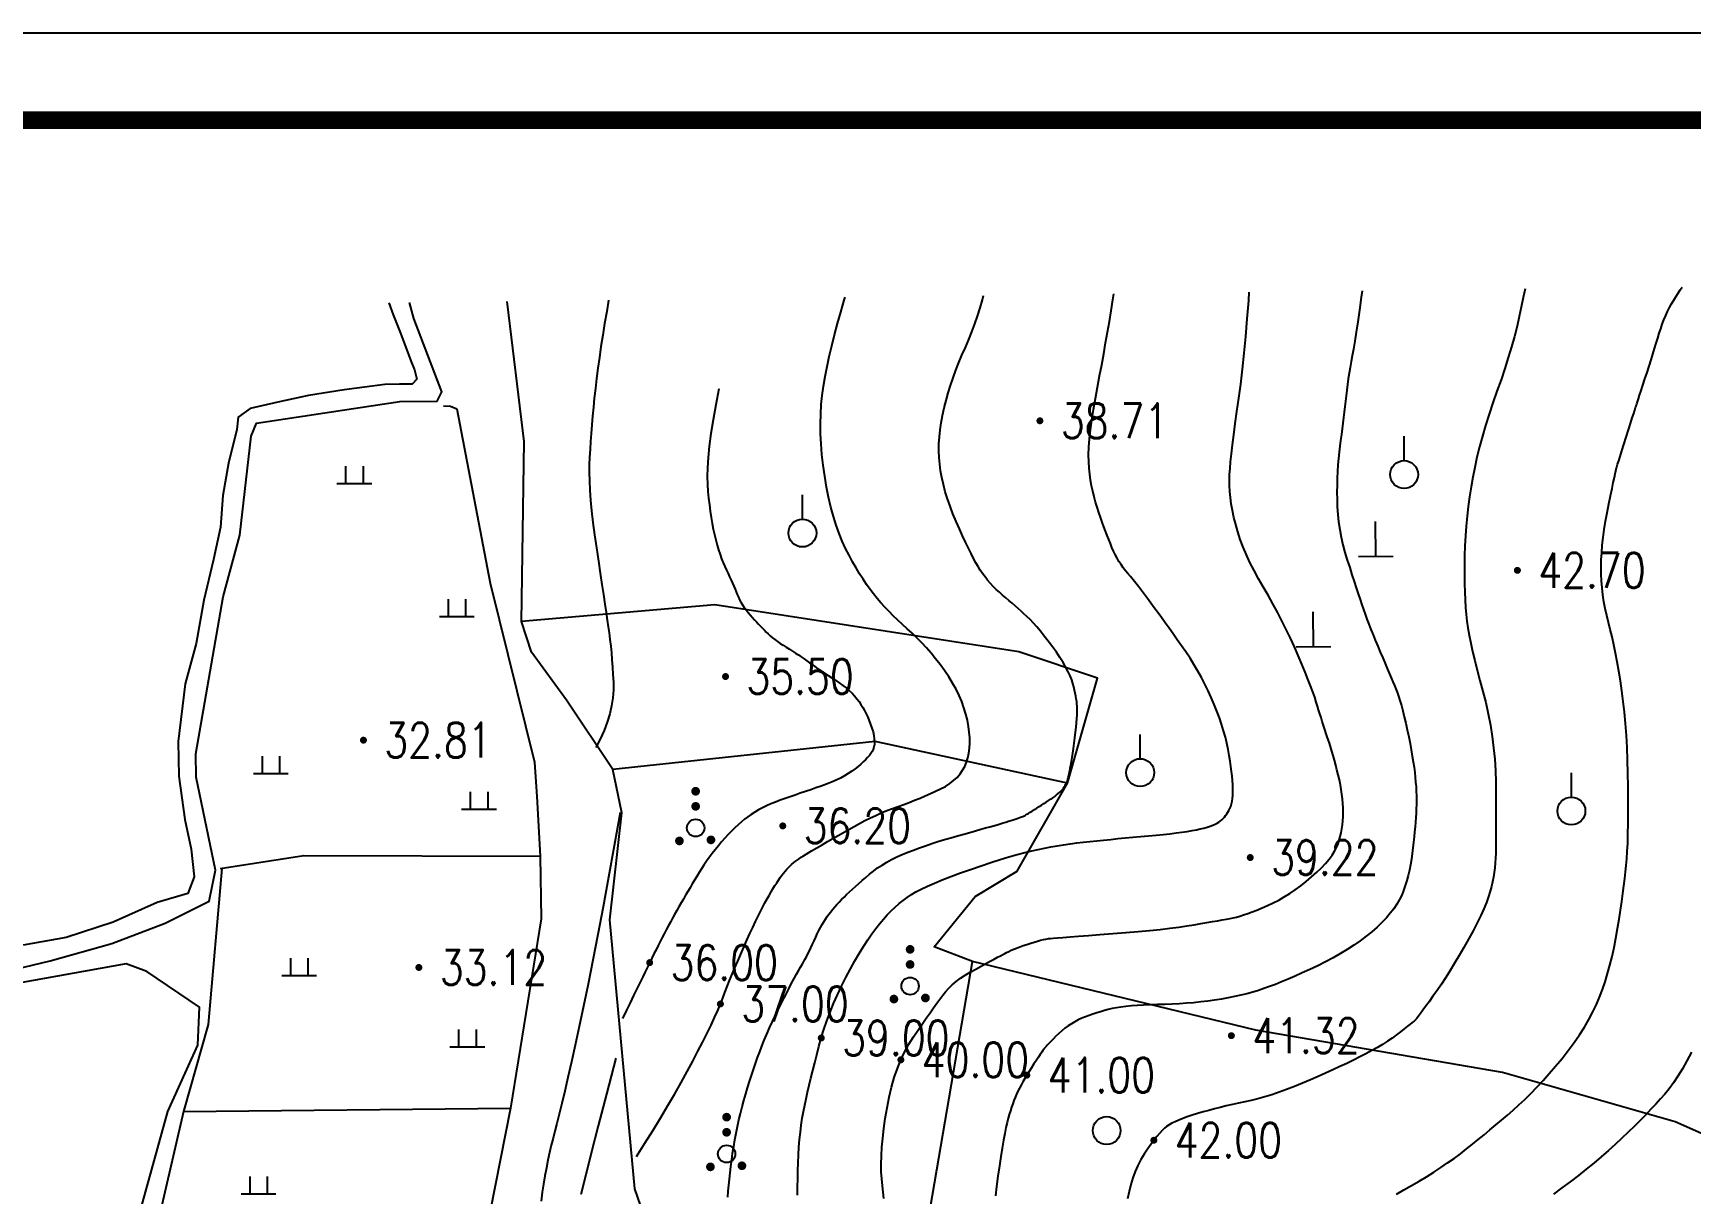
# Model space of a CAD drawing. Extents: x 39624947 to 39626627, y 3418539 to 3418836.
# Drawn here: x 39625857 to 39625952.3, y 3418769.5 to 3418836.2 of the extents above; entities that cross this region are included whole.
import ezdxf
from ezdxf.enums import TextEntityAlignment as Align

# ---------------------------------------------------------------- set-up
doc = ezdxf.new("R2010")
doc.units = 0
doc.layers.get('0').update_dxf_attribs({"linetype": 'CONTINUOUS'})
for name, color, linetype in [('DLDW', 11, 'CONTINUOUS'), ('GCD', 7, 'CONTINUOUS'), ('PUB_TITLE', 4, 'CONTINUOUS'), ('PUB_WALL', 9, 'CONTINUOUS')]:
    doc.layers.add(name, color=color, linetype=linetype)
doc.styles.add('HZ', font='rs.shx', dxfattribs={"width": 0.8, "bigfont": 'hztxt.shx'})

# ---------------------------------------------------------------- blocks, each defined once
blk = doc.blocks.new('GC111')
for p, q in [((0, 0), (0, 2)), ((-1, 0), (1, 0))]:
    blk.add_line(p, q)
blk = doc.blocks.new('GC125')
blk.add_line((0, 0.8), (0, 2.2))
blk.add_circle((0, 0), 0.8)
blk = doc.blocks.new('GC160')
at = {"const_width": 0.25}
for points in [[(1.584, 3.353, 1), (1.834, 3.353, 1)], [(1.584, 2.484, 1), (1.834, 2.484, 1)], [(0.652, 0.496, 1), (0.902, 0.496, 1)], [(2.464, 0.558, 1), (2.714, 0.558, 1)]]:
    blk.add_lwpolyline(points, format="xyb", close=True, dxfattribs=at)
blk.add_circle((1.709, 1.242), 0.5)
blk = doc.blocks.new('GC122')
blk.add_circle((0, 0), 0.8)
blk = doc.blocks.new('GC200')
at = {"linetype": 'Continuous', "const_width": 0.2, "flags": 128}
blk.add_lwpolyline([(-0.1, 0, 1), (0.1, 0, 1)], format="xyb", close=True, dxfattribs=at)
blk = doc.blocks.new('GC119')
for p, q in [((-0.5, 1), (-0.5, 0)), ((0.5, 1), (0.5, 0)), ((-1, 0), (1, 0))]:
    blk.add_line(p, q)
blk = doc.blocks.new('111133333777777')
at = {"layer": 'PUB_WALL', "color": 252, "ltscale": 0.01}
for points, elevation in [([(39623257.24, 3418761.664), (39623257.244, 3418762.127), (39623257.251, 3418762.591), (39623257.262, 3418763.055), (39623257.277, 3418763.52), (39623257.298, 3418763.978), (39623257.326, 3418764.424), (39623257.362, 3418764.856), (39623257.406, 3418765.276), (39623257.457, 3418765.682), (39623257.516, 3418766.075), (39623257.583, 3418766.456), (39623257.657, 3418766.823), (39623257.738, 3418767.192), (39623257.825, 3418767.576), (39623257.918, 3418767.975), (39623258.017, 3418768.39), (39623258.122, 3418768.821), (39623258.233, 3418769.267), (39623258.35, 3418769.729), (39623258.473, 3418770.206), (39623258.607, 3418770.692), (39623258.759, 3418771.181), (39623258.927, 3418771.673), (39623259.113, 3418772.167), (39623259.316, 3418772.664), (39623259.536, 3418773.164), (39623259.773, 3418773.666), (39623260.028, 3418774.171), (39623260.288, 3418774.662), (39623260.543, 3418775.124), (39623260.792, 3418775.555), (39623261.036, 3418775.956), (39623261.275, 3418776.327), (39623261.508, 3418776.669), (39623261.737, 3418776.98), (39623261.959, 3418777.261), (39623262.18, 3418777.52), (39623262.404, 3418777.765), (39623262.629, 3418777.995), (39623262.857, 3418778.212), (39623263.087, 3418778.413), (39623263.319, 3418778.601), (39623263.554, 3418778.774), (39623263.79, 3418778.932), (39623264.051, 3418779.087), (39623264.359, 3418779.25), (39623264.715, 3418779.421), (39623265.117, 3418779.598), (39623265.566, 3418779.784), (39623266.062, 3418779.977), (39623266.605, 3418780.177), (39623267.195, 3418780.386), (39623267.793, 3418780.589), (39623268.358, 3418780.775), (39623268.892, 3418780.944), (39623269.394, 3418781.096), (39623269.864, 3418781.231), (39623270.302, 3418781.348), (39623270.708, 3418781.449), (39623271.082, 3418781.532), (39623271.442, 3418781.605), (39623271.805, 3418781.673), (39623272.172, 3418781.737), (39623272.541, 3418781.796), (39623272.914, 3418781.851), (39623273.291, 3418781.902), (39623273.67, 3418781.948), (39623274.053, 3418781.99), (39623274.442, 3418782.03), (39623274.84, 3418782.07), (39623275.246, 3418782.11), (39623275.661, 3418782.15), (39623276.085, 3418782.19), (39623276.517, 3418782.23), (39623276.959, 3418782.27), (39623277.409, 3418782.311), (39623277.85, 3418782.352), (39623278.263, 3418782.393), (39623278.649, 3418782.436), (39623279.008, 3418782.479), (39623279.339, 3418782.523), (39623279.643, 3418782.568), (39623279.92, 3418782.613), (39623280.17, 3418782.659), (39623280.396, 3418782.707), (39623280.604, 3418782.756), (39623280.793, 3418782.808), (39623280.963, 3418782.861), (39623281.115, 3418782.917), (39623281.248, 3418782.974), (39623281.363, 3418783.033), (39623281.459, 3418783.095), (39623281.544, 3418783.16), (39623281.626, 3418783.23), (39623281.704, 3418783.306), (39623281.779, 3418783.387), (39623281.85, 3418783.474), (39623281.918, 3418783.567), (39623281.982, 3418783.665), (39623282.043, 3418783.768), (39623282.098, 3418783.881), (39623282.146, 3418784.006), (39623282.186, 3418784.145), (39623282.218, 3418784.296), (39623282.243, 3418784.46), (39623282.259, 3418784.637), (39623282.268, 3418784.826), (39623282.27, 3418785.029), (39623282.263, 3418785.247), (39623282.249, 3418785.483), (39623282.226, 3418785.737), (39623282.196, 3418786.009), (39623282.157, 3418786.298), (39623282.111, 3418786.606), (39623282.057, 3418786.932), (39623281.994, 3418787.275), (39623281.921, 3418787.63), (39623281.835, 3418787.99), (39623281.734, 3418788.355), (39623281.62, 3418788.726), (39623281.493, 3418789.101), (39623281.352, 3418789.481), (39623281.197, 3418789.866), (39623281.029, 3418790.256), (39623280.849, 3418790.646), (39623280.659, 3418791.031), (39623280.46, 3418791.411), (39623280.251, 3418791.787), (39623280.033, 3418792.157), (39623279.804, 3418792.522), (39623279.567, 3418792.883), (39623279.319, 3418793.238), (39623279.071, 3418793.586), (39623278.831, 3418793.921), (39623278.598, 3418794.245), (39623278.374, 3418794.558), (39623278.157, 3418794.859), (39623277.948, 3418795.149), (39623277.748, 3418795.427), (39623277.555, 3418795.694), (39623277.368, 3418795.948), (39623277.188, 3418796.191), (39623277.014, 3418796.421), (39623276.846, 3418796.639), (39623276.684, 3418796.844), (39623276.527, 3418797.037), (39623276.377, 3418797.218), (39623276.233, 3418797.386), (39623276.095, 3418797.552), (39623275.963, 3418797.724), (39623275.839, 3418797.903), (39623275.721, 3418798.088), (39623275.611, 3418798.28), (39623275.507, 3418798.478), (39623275.41, 3418798.683), (39623275.319, 3418798.895), (39623275.231, 3418799.114), (39623275.141, 3418799.343), (39623275.049, 3418799.58), (39623274.955, 3418799.827), (39623274.859, 3418800.083), (39623274.76, 3418800.349), (39623274.66, 3418800.623), (39623274.557, 3418800.907), (39623274.458, 3418801.198), (39623274.368, 3418801.497), (39623274.286, 3418801.804), (39623274.213, 3418802.117), (39623274.148, 3418802.438), (39623274.092, 3418802.766), (39623274.045, 3418803.101), (39623274.007, 3418803.443), (39623273.983, 3418803.808), (39623273.978, 3418804.212), (39623273.993, 3418804.655), (39623274.028, 3418805.136), (39623274.083, 3418805.656), (39623274.158, 3418806.214), (39623274.252, 3418806.811), (39623274.366, 3418807.447), (39623274.488, 3418808.099), (39623274.608, 3418808.745), (39623274.726, 3418809.384), (39623274.841, 3418810.017), (39623274.953, 3418810.643), (39623275.063, 3418811.263), (39623275.17, 3418811.877), (39623275.274, 3418812.484), (39623275.373, 3418813.119), (39623275.416, 3418813.46)], 39), ([(39623262.199, 3418761.459), (39623262.157, 3418761.82), (39623262.118, 3418762.197), (39623262.083, 3418762.588), (39623262.059, 3418763), (39623262.053, 3418763.441), (39623262.065, 3418763.91), (39623262.094, 3418764.408), (39623262.141, 3418764.933), (39623262.206, 3418765.487), (39623262.288, 3418766.069), (39623262.388, 3418766.679), (39623262.507, 3418767.288), (39623262.645, 3418767.869), (39623262.804, 3418768.421), (39623262.983, 3418768.945), (39623263.183, 3418769.439), (39623263.402, 3418769.905), (39623263.641, 3418770.341), (39623263.901, 3418770.749), (39623264.163, 3418771.131), (39623264.41, 3418771.49), (39623264.643, 3418771.824), (39623264.861, 3418772.136), (39623265.065, 3418772.423), (39623265.254, 3418772.688), (39623265.429, 3418772.929), (39623265.588, 3418773.146), (39623265.751, 3418773.349), (39623265.936, 3418773.548), (39623266.141, 3418773.743), (39623266.368, 3418773.934), (39623266.615, 3418774.121), (39623266.884, 3418774.303), (39623267.174, 3418774.482), (39623267.485, 3418774.656), (39623267.793, 3418774.82), (39623268.072, 3418774.97), (39623268.324, 3418775.105), (39623268.547, 3418775.225), (39623268.742, 3418775.33), (39623268.908, 3418775.421), (39623269.047, 3418775.497), (39623269.157, 3418775.557), (39623269.262, 3418775.612), (39623269.382, 3418775.67), (39623269.517, 3418775.73), (39623269.668, 3418775.793), (39623269.835, 3418775.859), (39623270.018, 3418775.928), (39623270.216, 3418775.999), (39623270.43, 3418776.073), (39623270.645, 3418776.145), (39623270.847, 3418776.208), (39623271.036, 3418776.263), (39623271.212, 3418776.31), (39623271.374, 3418776.348), (39623271.524, 3418776.378), (39623271.66, 3418776.401), (39623271.782, 3418776.414), (39623271.94, 3418776.427), (39623272.18, 3418776.446), (39623272.503, 3418776.472), (39623272.909, 3418776.503), (39623273.397, 3418776.541), (39623273.969, 3418776.585), (39623274.622, 3418776.635), (39623275.359, 3418776.691), (39623276.113, 3418776.751), (39623276.819, 3418776.812), (39623277.476, 3418776.874), (39623278.086, 3418776.936), (39623278.648, 3418777), (39623279.161, 3418777.065), (39623279.627, 3418777.131), (39623280.044, 3418777.198), (39623280.423, 3418777.264), (39623280.774, 3418777.325), (39623281.098, 3418777.382), (39623281.393, 3418777.434), (39623281.66, 3418777.482), (39623281.899, 3418777.526), (39623282.111, 3418777.565), (39623282.294, 3418777.6), (39623282.473, 3418777.64), (39623282.671, 3418777.693), (39623282.888, 3418777.761), (39623283.124, 3418777.842), (39623283.379, 3418777.936), (39623283.654, 3418778.045), (39623283.947, 3418778.167), (39623284.26, 3418778.302), (39623284.582, 3418778.453), (39623284.902, 3418778.62), (39623285.22, 3418778.802), (39623285.538, 3418779), (39623285.854, 3418779.215), (39623286.168, 3418779.445), (39623286.481, 3418779.691), (39623286.793, 3418779.953), (39623287.088, 3418780.219), (39623287.354, 3418780.477), (39623287.59, 3418780.726), (39623287.796, 3418780.967), (39623287.971, 3418781.2), (39623288.116, 3418781.425), (39623288.232, 3418781.641), (39623288.317, 3418781.849), (39623288.383, 3418782.056), (39623288.44, 3418782.268), (39623288.489, 3418782.486), (39623288.529, 3418782.71), (39623288.561, 3418782.94), (39623288.584, 3418783.176), (39623288.599, 3418783.417), (39623288.605, 3418783.665), (39623288.602, 3418783.917), (39623288.59, 3418784.174), (39623288.569, 3418784.436), (39623288.538, 3418784.703), (39623288.499, 3418784.974), (39623288.45, 3418785.251), (39623288.392, 3418785.532), (39623288.325, 3418785.817), (39623288.252, 3418786.102), (39623288.179, 3418786.382), (39623288.104, 3418786.655), (39623288.028, 3418786.923), (39623287.951, 3418787.185), (39623287.873, 3418787.442), (39623287.794, 3418787.692), (39623287.713, 3418787.937), (39623287.633, 3418788.177), (39623287.555, 3418788.415), (39623287.48, 3418788.649), (39623287.406, 3418788.879), (39623287.335, 3418789.107), (39623287.266, 3418789.331), (39623287.199, 3418789.552), (39623287.135, 3418789.77), (39623287.062, 3418790.004), (39623286.97, 3418790.276), (39623286.86, 3418790.583), (39623286.73, 3418790.928), (39623286.582, 3418791.309), (39623286.414, 3418791.727), (39623286.228, 3418792.181), (39623286.023, 3418792.672), (39623285.803, 3418793.18), (39623285.575, 3418793.683), (39623285.338, 3418794.182), (39623285.091, 3418794.678), (39623284.836, 3418795.169), (39623284.571, 3418795.656), (39623284.297, 3418796.139), (39623284.014, 3418796.618), (39623283.737, 3418797.092), (39623283.483, 3418797.558), (39623283.252, 3418798.017), (39623283.043, 3418798.468), (39623282.856, 3418798.912), (39623282.691, 3418799.349), (39623282.549, 3418799.778), (39623282.429, 3418800.2), (39623282.329, 3418800.611), (39623282.244, 3418801.008), (39623282.176, 3418801.391), (39623282.124, 3418801.759), (39623282.088, 3418802.113), (39623282.068, 3418802.452), (39623282.065, 3418802.777), (39623282.077, 3418803.088), (39623282.103, 3418803.422), (39623282.141, 3418803.817), (39623282.19, 3418804.273), (39623282.251, 3418804.789), (39623282.323, 3418805.367), (39623282.407, 3418806.005), (39623282.502, 3418806.705), (39623282.608, 3418807.465), (39623282.717, 3418808.28), (39623282.821, 3418809.143), (39623282.919, 3418810.055), (39623283.011, 3418811.015), (39623283.098, 3418812.024), (39623283.178, 3418813.08), (39623283.211, 3418813.555)], 40), ([(39623289.7, 3418813.634), (39623289.652, 3418813.276), (39623289.548, 3418812.534), (39623289.451, 3418811.863), (39623289.361, 3418811.266), (39623289.278, 3418810.742), (39623289.202, 3418810.29), (39623289.132, 3418809.911), (39623289.068, 3418809.57), (39623289.008, 3418809.234), (39623288.952, 3418808.902), (39623288.901, 3418808.574), (39623288.853, 3418808.25), (39623288.81, 3418807.93), (39623288.771, 3418807.614), (39623288.736, 3418807.302), (39623288.702, 3418806.991), (39623288.667, 3418806.675), (39623288.63, 3418806.356), (39623288.591, 3418806.034), (39623288.55, 3418805.707), (39623288.508, 3418805.377), (39623288.464, 3418805.043), (39623288.418, 3418804.706), (39623288.375, 3418804.361), (39623288.338, 3418804.005), (39623288.307, 3418803.639), (39623288.284, 3418803.262), (39623288.266, 3418802.874), (39623288.256, 3418802.476), (39623288.252, 3418802.066), (39623288.254, 3418801.646), (39623288.268, 3418801.22), (39623288.299, 3418800.791), (39623288.348, 3418800.359), (39623288.413, 3418799.925), (39623288.495, 3418799.488), (39623288.594, 3418799.049), (39623288.711, 3418798.607), (39623288.844, 3418798.163), (39623288.983, 3418797.729), (39623289.115, 3418797.317), (39623289.241, 3418796.928), (39623289.361, 3418796.562), (39623289.475, 3418796.218), (39623289.582, 3418795.897), (39623289.684, 3418795.598), (39623289.779, 3418795.322), (39623289.874, 3418795.052), (39623289.977, 3418794.772), (39623290.086, 3418794.481), (39623290.202, 3418794.181), (39623290.325, 3418793.871), (39623290.456, 3418793.55), (39623290.593, 3418793.219), (39623290.737, 3418792.878), (39623290.88, 3418792.542), (39623291.014, 3418792.227), (39623291.14, 3418791.932), (39623291.257, 3418791.657), (39623291.365, 3418791.402), (39623291.464, 3418791.168), (39623291.554, 3418790.955), (39623291.636, 3418790.761), (39623291.714, 3418790.564), (39623291.793, 3418790.339), (39623291.873, 3418790.085), (39623291.955, 3418789.803), (39623292.037, 3418789.494), (39623292.121, 3418789.156), (39623292.206, 3418788.79), (39623292.293, 3418788.396), (39623292.376, 3418787.996), (39623292.452, 3418787.614), (39623292.52, 3418787.248), (39623292.581, 3418786.9), (39623292.634, 3418786.568), (39623292.68, 3418786.254), (39623292.719, 3418785.956), (39623292.75, 3418785.676), (39623292.775, 3418785.406), (39623292.795, 3418785.139), (39623292.809, 3418784.876), (39623292.818, 3418784.616), (39623292.822, 3418784.359), (39623292.82, 3418784.106), (39623292.813, 3418783.856), (39623292.801, 3418783.61), (39623292.784, 3418783.36), (39623292.765, 3418783.099), (39623292.742, 3418782.826), (39623292.717, 3418782.543), (39623292.688, 3418782.248), (39623292.656, 3418781.942), (39623292.621, 3418781.624), (39623292.583, 3418781.296), (39623292.539, 3418780.966), (39623292.486, 3418780.645), (39623292.424, 3418780.334), (39623292.352, 3418780.031), (39623292.271, 3418779.737), (39623292.181, 3418779.452), (39623292.082, 3418779.176), (39623291.974, 3418778.909), (39623291.848, 3418778.647), (39623291.697, 3418778.384), (39623291.521, 3418778.12), (39623291.319, 3418777.857), (39623291.091, 3418777.593), (39623290.839, 3418777.329), (39623290.561, 3418777.064), (39623290.257, 3418776.8), (39623289.932, 3418776.537), (39623289.589, 3418776.28), (39623289.227, 3418776.028), (39623288.847, 3418775.781), (39623288.449, 3418775.54), (39623288.033, 3418775.304), (39623287.598, 3418775.073), (39623287.146, 3418774.847), (39623286.693, 3418774.631), (39623286.26, 3418774.43), (39623285.845, 3418774.243), (39623285.448, 3418774.071), (39623285.071, 3418773.914), (39623284.712, 3418773.771), (39623284.372, 3418773.643), (39623284.051, 3418773.53), (39623283.733, 3418773.427), (39623283.406, 3418773.33), (39623283.067, 3418773.238), (39623282.718, 3418773.153), (39623282.359, 3418773.073), (39623281.989, 3418772.999), (39623281.608, 3418772.93), (39623281.217, 3418772.868), (39623280.819, 3418772.812), (39623280.417, 3418772.762), (39623280.012, 3418772.72), (39623279.604, 3418772.684), (39623279.191, 3418772.655), (39623278.776, 3418772.633), (39623278.357, 3418772.618), (39623277.934, 3418772.609), (39623277.522, 3418772.601), (39623277.134, 3418772.587), (39623276.772, 3418772.567), (39623276.434, 3418772.541), (39623276.121, 3418772.51), (39623275.833, 3418772.472), (39623275.569, 3418772.429), (39623275.33, 3418772.38), (39623275.105, 3418772.325), (39623274.882, 3418772.267), (39623274.66, 3418772.204), (39623274.441, 3418772.136), (39623274.224, 3418772.064), (39623274.01, 3418771.988), (39623273.797, 3418771.907), (39623273.586, 3418771.823), (39623273.379, 3418771.73), (39623273.178, 3418771.627), (39623272.983, 3418771.514), (39623272.793, 3418771.39), (39623272.609, 3418771.255), (39623272.431, 3418771.11), (39623272.258, 3418770.954), (39623272.091, 3418770.788), (39623271.937, 3418770.627), (39623271.804, 3418770.488), (39623271.691, 3418770.37), (39623271.598, 3418770.273), (39623271.526, 3418770.198), (39623271.475, 3418770.145), (39623271.444, 3418770.113), (39623271.434, 3418770.102), (39623271.425, 3418770.088), (39623271.397, 3418770.046), (39623271.35, 3418769.975), (39623271.284, 3418769.876), (39623271.2, 3418769.75), (39623271.096, 3418769.594), (39623270.975, 3418769.411), (39623270.834, 3418769.2), (39623270.688, 3418768.978), (39623270.551, 3418768.763), (39623270.423, 3418768.556), (39623270.304, 3418768.355), (39623270.193, 3418768.162), (39623270.092, 3418767.976), (39623269.999, 3418767.798), (39623269.915, 3418767.626), (39623269.836, 3418767.455), (39623269.76, 3418767.278), (39623269.686, 3418767.094), (39623269.615, 3418766.904), (39623269.545, 3418766.707), (39623269.478, 3418766.504), (39623269.413, 3418766.295), (39623269.351, 3418766.079), (39623269.288, 3418765.835), (39623269.222, 3418765.542), (39623269.154, 3418765.2), (39623269.082, 3418764.808), (39623269.007, 3418764.367), (39623268.929, 3418763.876), (39623268.848, 3418763.336), (39623268.764, 3418762.747), (39623268.688, 3418762.157), (39623268.629, 3418761.617)], 41), ([(39623299.075, 3418813.748), (39623298.964, 3418813.264), (39623298.848, 3418812.708), (39623298.733, 3418812.165), (39623298.601, 3418811.604), (39623298.452, 3418811.025), (39623298.286, 3418810.429), (39623298.102, 3418809.815), (39623297.901, 3418809.183), (39623297.682, 3418808.533), (39623297.447, 3418807.866), (39623297.211, 3418807.197), (39623296.993, 3418806.542), (39623296.793, 3418805.903), (39623296.61, 3418805.278), (39623296.445, 3418804.669), (39623296.298, 3418804.073), (39623296.168, 3418803.493), (39623296.056, 3418802.928), (39623295.958, 3418802.369), (39623295.872, 3418801.808), (39623295.797, 3418801.246), (39623295.733, 3418800.682), (39623295.68, 3418800.116), (39623295.638, 3418799.549), (39623295.608, 3418798.98), (39623295.589, 3418798.409), (39623295.579, 3418797.85), (39623295.577, 3418797.317), (39623295.583, 3418796.809), (39623295.596, 3418796.326), (39623295.617, 3418795.869), (39623295.645, 3418795.437), (39623295.681, 3418795.031), (39623295.724, 3418794.65), (39623295.78, 3418794.265), (39623295.852, 3418793.846), (39623295.941, 3418793.392), (39623296.046, 3418792.905), (39623296.168, 3418792.384), (39623296.306, 3418791.828), (39623296.46, 3418791.238), (39623296.632, 3418790.614), (39623296.8, 3418789.972), (39623296.947, 3418789.327), (39623297.073, 3418788.679), (39623297.176, 3418788.028), (39623297.259, 3418787.375), (39623297.319, 3418786.719), (39623297.358, 3418786.06), (39623297.376, 3418785.398), (39623297.382, 3418784.758), (39623297.386, 3418784.166), (39623297.39, 3418783.62), (39623297.392, 3418783.122), (39623297.392, 3418782.671), (39623297.392, 3418782.267), (39623297.39, 3418781.91), (39623297.387, 3418781.6), (39623297.38, 3418781.316), (39623297.365, 3418781.034), (39623297.345, 3418780.755), (39623297.317, 3418780.479), (39623297.282, 3418780.205), (39623297.241, 3418779.935), (39623297.193, 3418779.667), (39623297.138, 3418779.402), (39623297.066, 3418779.125), (39623296.968, 3418778.818), (39623296.842, 3418778.483), (39623296.691, 3418778.12), (39623296.512, 3418777.728), (39623296.307, 3418777.307), (39623296.074, 3418776.857), (39623295.816, 3418776.379), (39623295.545, 3418775.897), (39623295.279, 3418775.435), (39623295.017, 3418774.993), (39623294.759, 3418774.572), (39623294.505, 3418774.17), (39623294.255, 3418773.789), (39623294.009, 3418773.428), (39623293.767, 3418773.088), (39623293.542, 3418772.778), (39623293.347, 3418772.509), (39623293.182, 3418772.282), (39623293.047, 3418772.096), (39623292.942, 3418771.952), (39623292.867, 3418771.848), (39623292.822, 3418771.786), (39623292.807, 3418771.766), (39623292.793, 3418771.754), (39623292.751, 3418771.721), (39623292.68, 3418771.665), (39623292.582, 3418771.586), (39623292.456, 3418771.485), (39623292.302, 3418771.361), (39623292.12, 3418771.215), (39623291.909, 3418771.047), (39623291.676, 3418770.867), (39623291.426, 3418770.687), (39623291.159, 3418770.506), (39623290.875, 3418770.325), (39623290.574, 3418770.144), (39623290.255, 3418769.963), (39623289.92, 3418769.781), (39623289.567, 3418769.599), (39623289.199, 3418769.416), (39623288.819, 3418769.232), (39623288.425, 3418769.045), (39623288.019, 3418768.857), (39623287.599, 3418768.667), (39623287.167, 3418768.476), (39623286.722, 3418768.282), (39623286.264, 3418768.087), (39623285.806, 3418767.899), (39623285.36, 3418767.727), (39623284.928, 3418767.569), (39623284.507, 3418767.427), (39623284.1, 3418767.301), (39623283.705, 3418767.19), (39623283.323, 3418767.094), (39623282.953, 3418767.014), (39623282.593, 3418766.94), (39623282.238, 3418766.863), (39623281.889, 3418766.783), (39623281.546, 3418766.701), (39623281.209, 3418766.616), (39623280.877, 3418766.528), (39623280.551, 3418766.437), (39623280.231, 3418766.344), (39623279.925, 3418766.249), (39623279.644, 3418766.155), (39623279.387, 3418766.062), (39623279.154, 3418765.969), (39623278.945, 3418765.877), (39623278.76, 3418765.785), (39623278.599, 3418765.694), (39623278.462, 3418765.603), (39623278.333, 3418765.499), (39623278.195, 3418765.368), (39623278.047, 3418765.21), (39623277.891, 3418765.024), (39623277.725, 3418764.812), (39623277.551, 3418764.573), (39623277.367, 3418764.306), (39623277.175, 3418764.013), (39623276.986, 3418763.697), (39623276.814, 3418763.364), (39623276.66, 3418763.014), (39623276.522, 3418762.646), (39623276.401, 3418762.262), (39623276.298, 3418761.86), (39623276.211, 3418761.44)], 42), ([(39623291.665, 3418761.718), (39623292.088, 3418761.954), (39623292.53, 3418762.204), (39623292.974, 3418762.46), (39623293.405, 3418762.719), (39623293.822, 3418762.98), (39623294.224, 3418763.242), (39623294.613, 3418763.507), (39623294.987, 3418763.773), (39623295.348, 3418764.041), (39623295.694, 3418764.31), (39623296.033, 3418764.582), (39623296.371, 3418764.856), (39623296.708, 3418765.132), (39623297.043, 3418765.411), (39623297.378, 3418765.691), (39623297.712, 3418765.974), (39623298.045, 3418766.259), (39623298.377, 3418766.546), (39623298.71, 3418766.845), (39623299.049, 3418767.164), (39623299.393, 3418767.505), (39623299.742, 3418767.866), (39623300.096, 3418768.249), (39623300.455, 3418768.652), (39623300.819, 3418769.076), (39623301.188, 3418769.521), (39623301.547, 3418769.975), (39623301.88, 3418770.425), (39623302.188, 3418770.871), (39623302.471, 3418771.313), (39623302.728, 3418771.751), (39623302.96, 3418772.186), (39623303.166, 3418772.617), (39623303.347, 3418773.044), (39623303.51, 3418773.477), (39623303.664, 3418773.927), (39623303.808, 3418774.394), (39623303.942, 3418774.878), (39623304.067, 3418775.379), (39623304.182, 3418775.896), (39623304.288, 3418776.43), (39623304.384, 3418776.981), (39623304.472, 3418777.527), (39623304.552, 3418778.047), (39623304.626, 3418778.54), (39623304.692, 3418779.006), (39623304.75, 3418779.446), (39623304.802, 3418779.86), (39623304.846, 3418780.247), (39623304.884, 3418780.608), (39623304.915, 3418780.982), (39623304.941, 3418781.412), (39623304.962, 3418781.896), (39623304.978, 3418782.435), (39623304.989, 3418783.029), (39623304.995, 3418783.678), (39623304.996, 3418784.381), (39623304.992, 3418785.139), (39623304.98, 3418785.912), (39623304.959, 3418786.661), (39623304.928, 3418787.386), (39623304.888, 3418788.086), (39623304.837, 3418788.762), (39623304.777, 3418789.413), (39623304.707, 3418790.04), (39623304.628, 3418790.643), (39623304.542, 3418791.221), (39623304.453, 3418791.775), (39623304.361, 3418792.305), (39623304.267, 3418792.81), (39623304.169, 3418793.29), (39623304.068, 3418793.746), (39623303.964, 3418794.177), (39623303.858, 3418794.584), (39623303.757, 3418794.979), (39623303.669, 3418795.375), (39623303.596, 3418795.771), (39623303.536, 3418796.168), (39623303.49, 3418796.566), (39623303.459, 3418796.964), (39623303.44, 3418797.363), (39623303.436, 3418797.762), (39623303.445, 3418798.169), (39623303.468, 3418798.588), (39623303.503, 3418799.021), (39623303.551, 3418799.468), (39623303.613, 3418799.928), (39623303.687, 3418800.401), (39623303.775, 3418800.888), (39623303.875, 3418801.387), (39623303.975, 3418801.862), (39623304.062, 3418802.274), (39623304.136, 3418802.622), (39623304.196, 3418802.907), (39623304.243, 3418803.129), (39623304.277, 3418803.287), (39623304.297, 3418803.382), (39623304.303, 3418803.414), (39623304.312, 3418803.442), (39623304.339, 3418803.527), (39623304.384, 3418803.669), (39623304.447, 3418803.867), (39623304.528, 3418804.122), (39623304.627, 3418804.434), (39623304.744, 3418804.803), (39623304.879, 3418805.228), (39623305.014, 3418805.653), (39623305.131, 3418806.021), (39623305.23, 3418806.333), (39623305.311, 3418806.588), (39623305.374, 3418806.787), (39623305.419, 3418806.928), (39623305.446, 3418807.014), (39623305.455, 3418807.042), (39623305.463, 3418807.066), (39623305.486, 3418807.138), (39623305.525, 3418807.258), (39623305.58, 3418807.426), (39623305.65, 3418807.642), (39623305.736, 3418807.906), (39623305.837, 3418808.218), (39623305.954, 3418808.578), (39623306.076, 3418808.955), (39623306.193, 3418809.318), (39623306.304, 3418809.667), (39623306.41, 3418810.001), (39623306.51, 3418810.322), (39623306.605, 3418810.628), (39623306.694, 3418810.92), (39623306.778, 3418811.198), (39623306.862, 3418811.465), (39623306.952, 3418811.724), (39623307.047, 3418811.974), (39623307.149, 3418812.215), (39623307.256, 3418812.449), (39623307.368, 3418812.674), (39623307.487, 3418812.89), (39623307.611, 3418813.099), (39623307.737, 3418813.301), (39623307.862, 3418813.498), (39623307.986, 3418813.692), (39623308.093, 3418813.858)], 43), ([(39623233.758, 3418812.953), (39623234, 3418812.257), (39623234.414, 3418811.203), (39623235.014, 3418809.625), (39623235.228, 3418809.1), (39623235.356, 3418808.559), (39623235.087, 3418808.284), (39623234.362, 3418808.275), (39623233.517, 3418808.265), (39623231.188, 3418807.944), (39623229.132, 3418807.62), (39623227.377, 3418807.233), (39623225.786, 3418806.882), (39623225.095, 3418806.376), (39623225.004, 3418805.678), (39623224.527, 3418803.735), (39623224.206, 3418801.871), (39623224.08, 3418800.059), (39623223.662, 3418798.198), (39623223.124, 3418795.863), (39623222.682, 3418793.372), (39623222.048, 3418791.049), (39623221.646, 3418787.732), (39623221.67, 3418785.745), (39623222.027, 3418783.255), (39623222.38, 3418781.548), (39623222.565, 3418779.949), (39623222.19, 3418779.006), (39623220.428, 3418778.488), (39623217.901, 3418777.353), (39623215.209, 3418776.466), (39623212.722, 3418776.028)], 51.487), ([(39623196.756, 3418770.365), (39623200.126, 3418771.023), (39623209.172, 3418773.901), (39623214.286, 3418775.122), (39623217.83, 3418776.115), (39623220.902, 3418777.283), (39623223.418, 3418778.547), (39623223.778, 3418780.334), (39623222.67, 3418785.689), (39623222.651, 3418787.025), (39623224.236, 3418796.06), (39623225.18, 3418799.596), (39623225.843, 3418805.288), (39623226.136, 3418806.042), (39623234.39, 3418807.278), (39623236.53, 3418807.306), (39623236.796, 3418807.838), (39623235.192, 3418812.045), (39623234.937, 3418812.968)], 51.487), ([(39623248.863, 3418759.212), (39623247.891, 3418762.029), (39623246.446, 3418777.478), (39623247.14, 3418783.632), (39623246.624, 3418786.128), (39623243.965, 3418790.115), (39623241.957, 3418792.865), (39623241.375, 3418794.632), (39623241.532, 3418804.983), (39623240.55, 3418813.036)], 51.487), ([(39623246.386, 3418813.107), (39623246.273, 3418812.458), (39623246.155, 3418811.762), (39623246.046, 3418811.087), (39623245.944, 3418810.433), (39623245.851, 3418809.801), (39623245.766, 3418809.189), (39623245.689, 3418808.598), (39623245.621, 3418808.029), (39623245.56, 3418807.48), (39623245.506, 3418806.949), (39623245.458, 3418806.433), (39623245.414, 3418805.932), (39623245.376, 3418805.445), (39623245.342, 3418804.973), (39623245.314, 3418804.515), (39623245.291, 3418804.072), (39623245.273, 3418803.644), (39623245.266, 3418803.2), (39623245.276, 3418802.713), (39623245.303, 3418802.181), (39623245.346, 3418801.605), (39623245.406, 3418800.985), (39623245.482, 3418800.32), (39623245.575, 3418799.611), (39623245.685, 3418798.858), (39623245.8, 3418798.109), (39623245.905, 3418797.412), (39623246.003, 3418796.768), (39623246.092, 3418796.176), (39623246.173, 3418795.637), (39623246.245, 3418795.15), (39623246.309, 3418794.716), (39623246.365, 3418794.335), (39623246.415, 3418793.974), (39623246.461, 3418793.602), (39623246.503, 3418793.219), (39623246.541, 3418792.826), (39623246.576, 3418792.421), (39623246.607, 3418792.005), (39623246.634, 3418791.579), (39623246.657, 3418791.141), (39623246.66, 3418790.695), (39623246.626, 3418790.242), (39623246.556, 3418789.783), (39623246.448, 3418789.316), (39623246.303, 3418788.844), (39623246.122, 3418788.364), (39623245.904, 3418787.878), (39623245.648, 3418787.385)], 35), ([(39623253.241, 3418761.546), (39623253.264, 3418761.883), (39623253.292, 3418762.227), (39623253.325, 3418762.579), (39623253.364, 3418762.94), (39623253.409, 3418763.308), (39623253.459, 3418763.684), (39623253.514, 3418764.068), (39623253.576, 3418764.455), (39623253.643, 3418764.84), (39623253.715, 3418765.223), (39623253.793, 3418765.604), (39623253.877, 3418765.982), (39623253.967, 3418766.358), (39623254.062, 3418766.732), (39623254.163, 3418767.104), (39623254.268, 3418767.472), (39623254.375, 3418767.834), (39623254.484, 3418768.191), (39623254.596, 3418768.542), (39623254.71, 3418768.887), (39623254.827, 3418769.227), (39623254.946, 3418769.561), (39623255.067, 3418769.89), (39623255.194, 3418770.22), (39623255.331, 3418770.56), (39623255.479, 3418770.909), (39623255.636, 3418771.266), (39623255.803, 3418771.633), (39623255.981, 3418772.009), (39623256.168, 3418772.395), (39623256.366, 3418772.789), (39623256.561, 3418773.171), (39623256.741, 3418773.52), (39623256.905, 3418773.836), (39623257.055, 3418774.118), (39623257.189, 3418774.367), (39623257.309, 3418774.582), (39623257.413, 3418774.764), (39623257.502, 3418774.913), (39623257.584, 3418775.05), (39623257.667, 3418775.197), (39623257.752, 3418775.353), (39623257.838, 3418775.519), (39623257.925, 3418775.695), (39623258.014, 3418775.881), (39623258.104, 3418776.076), (39623258.195, 3418776.281), (39623258.287, 3418776.486), (39623258.38, 3418776.682), (39623258.473, 3418776.869), (39623258.567, 3418777.048), (39623258.661, 3418777.217), (39623258.755, 3418777.377), (39623258.851, 3418777.528), (39623258.946, 3418777.67), (39623259.045, 3418777.808), (39623259.151, 3418777.947), (39623259.262, 3418778.086), (39623259.38, 3418778.226), (39623259.505, 3418778.366), (39623259.635, 3418778.507), (39623259.772, 3418778.649), (39623259.915, 3418778.791), (39623260.066, 3418778.937), (39623260.226, 3418779.087), (39623260.395, 3418779.244), (39623260.574, 3418779.405), (39623260.762, 3418779.572), (39623260.958, 3418779.745), (39623261.164, 3418779.923), (39623261.38, 3418780.106), (39623261.607, 3418780.289), (39623261.847, 3418780.464), (39623262.102, 3418780.633), (39623262.37, 3418780.794), (39623262.652, 3418780.948), (39623262.948, 3418781.095), (39623263.258, 3418781.235), (39623263.581, 3418781.368), (39623263.915, 3418781.496), (39623264.256, 3418781.621), (39623264.603, 3418781.743), (39623264.957, 3418781.863), (39623265.317, 3418781.979), (39623265.685, 3418782.093), (39623266.058, 3418782.204), (39623266.439, 3418782.312), (39623266.81, 3418782.416), (39623267.157, 3418782.512), (39623267.478, 3418782.603), (39623267.775, 3418782.686), (39623268.047, 3418782.763), (39623268.294, 3418782.833), (39623268.516, 3418782.896), (39623268.713, 3418782.953), (39623268.893, 3418783.005), (39623269.063, 3418783.055), (39623269.223, 3418783.104), (39623269.373, 3418783.15), (39623269.512, 3418783.194), (39623269.642, 3418783.237), (39623269.762, 3418783.277), (39623269.871, 3418783.315), (39623269.97, 3418783.35), (39623270.055, 3418783.381), (39623270.127, 3418783.406), (39623270.185, 3418783.427), (39623270.231, 3418783.444), (39623270.264, 3418783.455), (39623270.284, 3418783.462), (39623270.29, 3418783.465), (39623270.299, 3418783.47), (39623270.326, 3418783.487), (39623270.37, 3418783.514), (39623270.432, 3418783.553), (39623270.512, 3418783.603), (39623270.61, 3418783.664), (39623270.726, 3418783.736), (39623270.859, 3418783.819), (39623271, 3418783.907), (39623271.138, 3418783.994), (39623271.274, 3418784.081), (39623271.407, 3418784.166), (39623271.537, 3418784.251), (39623271.665, 3418784.335), (39623271.79, 3418784.418), (39623271.913, 3418784.5), (39623272.029, 3418784.582), (39623272.136, 3418784.663), (39623272.233, 3418784.743), (39623272.32, 3418784.822), (39623272.399, 3418784.901), (39623272.467, 3418784.979), (39623272.526, 3418785.056), (39623272.576, 3418785.132), (39623272.618, 3418785.204), (39623272.654, 3418785.266), (39623272.685, 3418785.318), (39623272.71, 3418785.361), (39623272.73, 3418785.394), (39623272.744, 3418785.418), (39623272.752, 3418785.432), (39623272.755, 3418785.437), (39623272.757, 3418785.447), (39623272.763, 3418785.475), (39623272.774, 3418785.522), (39623272.788, 3418785.587), (39623272.806, 3418785.672), (39623272.829, 3418785.775), (39623272.856, 3418785.897), (39623272.887, 3418786.038), (39623272.92, 3418786.199), (39623272.954, 3418786.382), (39623272.99, 3418786.588), (39623273.026, 3418786.815), (39623273.064, 3418787.065), (39623273.102, 3418787.337), (39623273.142, 3418787.631), (39623273.182, 3418787.947), (39623273.22, 3418788.262), (39623273.252, 3418788.552), (39623273.278, 3418788.816), (39623273.298, 3418789.056), (39623273.311, 3418789.27), (39623273.319, 3418789.459), (39623273.321, 3418789.623), (39623273.316, 3418789.762), (39623273.306, 3418789.893), (39623273.29, 3418790.033), (39623273.268, 3418790.182), (39623273.24, 3418790.341), (39623273.207, 3418790.509), (39623273.167, 3418790.686), (39623273.122, 3418790.872), (39623273.071, 3418791.068), (39623273.005, 3418791.276), (39623272.916, 3418791.5), (39623272.804, 3418791.741), (39623272.668, 3418791.997), (39623272.509, 3418792.27), (39623272.326, 3418792.559), (39623272.121, 3418792.864), (39623271.891, 3418793.185), (39623271.655, 3418793.503), (39623271.428, 3418793.798), (39623271.21, 3418794.069), (39623271.002, 3418794.318), (39623270.802, 3418794.543), (39623270.612, 3418794.746), (39623270.431, 3418794.925), (39623270.26, 3418795.081), (39623270.091, 3418795.227), (39623269.921, 3418795.375), (39623269.748, 3418795.526), (39623269.573, 3418795.678), (39623269.396, 3418795.833), (39623269.216, 3418795.991), (39623269.034, 3418796.15), (39623268.849, 3418796.312), (39623268.668, 3418796.477), (39623268.494, 3418796.648), (39623268.329, 3418796.824), (39623268.171, 3418797.006), (39623268.022, 3418797.193), (39623267.881, 3418797.385), (39623267.748, 3418797.582), (39623267.623, 3418797.785), (39623267.497, 3418798.005), (39623267.362, 3418798.255), (39623267.218, 3418798.535), (39623267.065, 3418798.845), (39623266.902, 3418799.185), (39623266.73, 3418799.554), (39623266.549, 3418799.953), (39623266.359, 3418800.383), (39623266.174, 3418800.823), (39623266.008, 3418801.255), (39623265.861, 3418801.679), (39623265.734, 3418802.094), (39623265.625, 3418802.502), (39623265.536, 3418802.901), (39623265.466, 3418803.292), (39623265.415, 3418803.675), (39623265.383, 3418804.057), (39623265.369, 3418804.445), (39623265.373, 3418804.84), (39623265.396, 3418805.241), (39623265.437, 3418805.648), (39623265.496, 3418806.062), (39623265.574, 3418806.482), (39623265.669, 3418806.908), (39623265.78, 3418807.339), (39623265.903, 3418807.77), (39623266.038, 3418808.204), (39623266.185, 3418808.638), (39623266.344, 3418809.074), (39623266.515, 3418809.512), (39623266.697, 3418809.95), (39623266.892, 3418810.391), (39623267.087, 3418810.834), (39623267.269, 3418811.282), (39623267.439, 3418811.735), (39623267.596, 3418812.193), (39623267.741, 3418812.656), (39623267.874, 3418813.124), (39623267.937, 3418813.369)], 38), ([(39623258.049, 3418781.443), (39623258.357, 3418781.623), (39623258.665, 3418781.802), (39623258.972, 3418781.98), (39623259.279, 3418782.157), (39623259.586, 3418782.334), (39623259.892, 3418782.509), (39623260.198, 3418782.684), (39623260.504, 3418782.857), (39623260.81, 3418783.027), (39623261.119, 3418783.188), (39623261.43, 3418783.343), (39623261.744, 3418783.49), (39623262.06, 3418783.63), (39623262.379, 3418783.762), (39623262.7, 3418783.886), (39623263.023, 3418784.004), (39623263.345, 3418784.119), (39623263.662, 3418784.237), (39623263.975, 3418784.358), (39623264.283, 3418784.482), (39623264.586, 3418784.61), (39623264.884, 3418784.74), (39623265.177, 3418784.874), (39623265.466, 3418785.01), (39623265.74, 3418785.155), (39623265.989, 3418785.313), (39623266.213, 3418785.484), (39623266.412, 3418785.669), (39623266.586, 3418785.868), (39623266.735, 3418786.08), (39623266.859, 3418786.305), (39623266.958, 3418786.543), (39623267.035, 3418786.796), (39623267.091, 3418787.062), (39623267.128, 3418787.342), (39623267.144, 3418787.637), (39623267.14, 3418787.945), (39623267.115, 3418788.268), (39623267.071, 3418788.604), (39623267.006, 3418788.955), (39623266.921, 3418789.313), (39623266.812, 3418789.67), (39623266.682, 3418790.027), (39623266.529, 3418790.384), (39623266.354, 3418790.74), (39623266.156, 3418791.097), (39623265.936, 3418791.453), (39623265.694, 3418791.808), (39623265.438, 3418792.157), (39623265.179, 3418792.492), (39623264.917, 3418792.813), (39623264.651, 3418793.121), (39623264.381, 3418793.414), (39623264.108, 3418793.694), (39623263.831, 3418793.961), (39623263.551, 3418794.213), (39623263.273, 3418794.459), (39623263.006, 3418794.707), (39623262.749, 3418794.955), (39623262.502, 3418795.205), (39623262.265, 3418795.456), (39623262.038, 3418795.708), (39623261.82, 3418795.961), (39623261.613, 3418796.215), (39623261.411, 3418796.479), (39623261.209, 3418796.761), (39623261.008, 3418797.061), (39623260.807, 3418797.38), (39623260.606, 3418797.716), (39623260.406, 3418798.071), (39623260.206, 3418798.444), (39623260.006, 3418798.835), (39623259.812, 3418799.25), (39623259.631, 3418799.695), (39623259.463, 3418800.169), (39623259.306, 3418800.673), (39623259.162, 3418801.207), (39623259.03, 3418801.771), (39623258.91, 3418802.364), (39623258.803, 3418802.988), (39623258.712, 3418803.619), (39623258.643, 3418804.235), (39623258.594, 3418804.837), (39623258.567, 3418805.425), (39623258.561, 3418805.998), (39623258.575, 3418806.557), (39623258.611, 3418807.101), (39623258.668, 3418807.631), (39623258.744, 3418808.164), (39623258.835, 3418808.715), (39623258.943, 3418809.285), (39623259.067, 3418809.874), (39623259.207, 3418810.482), (39623259.363, 3418811.108), (39623259.535, 3418811.754), (39623259.724, 3418812.418), (39623259.927, 3418813.095), (39623259.983, 3418813.273)], 37), ([(39623236.883, 3418807.032), (39623237.293, 3418807.011), (39623237.65, 3418806.848), (39623239.582, 3418796.843), (39623242.118, 3418786.55), (39623242.257, 3418784.569), (39623242.451, 3418781.137), (39623242.511, 3418777.536), (39623240.734, 3418766.662), (39623237.218, 3418748.8), (39623232.654, 3418733.011), (39623229.823, 3418723.984), (39623227.076, 3418717.44), (39623220.486, 3418713.67), (39623215.981, 3418713.114)], 51.487), ([(39623272.767, 3418785.345), (39623274.481, 3418791.372), (39623269.957, 3418792.893), (39623252.498, 3418795.595), (39623241.375, 3418794.632)], 51.487), ([(39623248.863, 3418759.212), (39623258.973, 3418756.214), (39623264.274, 3418757.397), (39623267.3, 3418775.09), (39623265.088, 3418775.937), (39623267.446, 3418778.819), (39623269.859, 3418780.273), (39623272.767, 3418785.345), (39623261.702, 3418787.725), (39623246.624, 3418786.128)], 51.487), ([(39623224.048, 3418780.441), (39623228.856, 3418781.184), (39623242.451, 3418781.137)], 51.487), ([(39623224.147, 3418780.429), (39623223.367, 3418771.471), (39623221.954, 3418766.47), (39623216.72, 3418743.864), (39623216.555, 3418741.113), (39623216.362, 3418739.339), (39623215.135, 3418722.789), (39623215.981, 3418713.114), (39623217.527, 3418700.474)], 51.487), ([(39623162.197, 3418723.232), (39623203.11, 3418735.807), (39623205.896, 3418737.409), (39623212.057, 3418738.945), (39623215.483, 3418739.638), (39623215.743, 3418740.244), (39623215.606, 3418743.539), (39623217.312, 3418750.913), (39623218.235, 3418756.294), (39623221.055, 3418766.465), (39623222.767, 3418770.283), (39623222.872, 3418772.468), (39623219.845, 3418774.506), (39623218.658, 3418774.963), (39623211.72, 3418773.7), (39623209.171, 3418773.149), (39623195.966, 3418769.406), (39623186.743, 3418766.512), (39623163.212, 3418760.33), (39623161.751, 3418759.878)], 51.487), ([(39623313.521, 3418763.282), (39623307.7, 3418765.864), (39623297.77, 3418768.701), (39623283.594, 3418771.135), (39623267.3, 3418775.09)], 51.487), ([(39623221.954, 3418766.47), (39623240.734, 3418766.662)], 51.487)]:
    blk.add_lwpolyline(points, dxfattribs=dict(at, elevation=elevation))
for points in [[(39623252.716, 3418808.013), (39623252.539, 3418807.083), (39623252.389, 3418806.223), (39623252.266, 3418805.431), (39623252.171, 3418804.709), (39623252.104, 3418804.056), (39623252.063, 3418803.473), (39623252.051, 3418802.959), (39623252.065, 3418802.514), (39623252.096, 3418802.11), (39623252.133, 3418801.718), (39623252.176, 3418801.338), (39623252.224, 3418800.971), (39623252.278, 3418800.616), (39623252.338, 3418800.274), (39623252.403, 3418799.943), (39623252.474, 3418799.625), (39623252.549, 3418799.321), (39623252.627, 3418799.03), (39623252.708, 3418798.753), (39623252.792, 3418798.491), (39623252.879, 3418798.242), (39623252.969, 3418798.008), (39623253.061, 3418797.788), (39623253.157, 3418797.581), (39623253.251, 3418797.385), (39623253.341, 3418797.195), (39623253.425, 3418797.011), (39623253.506, 3418796.833), (39623253.581, 3418796.661), (39623253.651, 3418796.496), (39623253.717, 3418796.336), (39623253.778, 3418796.183), (39623253.841, 3418796.033), (39623253.912, 3418795.884), (39623253.992, 3418795.736), (39623254.08, 3418795.589), (39623254.177, 3418795.443), (39623254.282, 3418795.299), (39623254.396, 3418795.155), (39623254.518, 3418795.012), (39623254.644, 3418794.873), (39623254.766, 3418794.737), (39623254.886, 3418794.607), (39623255.004, 3418794.48), (39623255.119, 3418794.359), (39623255.231, 3418794.241), (39623255.341, 3418794.129), (39623255.448, 3418794.021), (39623255.559, 3418793.915), (39623255.679, 3418793.808), (39623255.808, 3418793.7), (39623255.947, 3418793.592), (39623256.095, 3418793.483), (39623256.253, 3418793.373), (39623256.42, 3418793.263), (39623256.597, 3418793.152), (39623256.776, 3418793.04), (39623256.952, 3418792.929), (39623257.124, 3418792.818), (39623257.292, 3418792.708), (39623257.456, 3418792.597), (39623257.616, 3418792.486), (39623257.772, 3418792.376), (39623257.925, 3418792.266), (39623258.08, 3418792.154), (39623258.245, 3418792.038), (39623258.418, 3418791.917), (39623258.602, 3418791.793), (39623258.794, 3418791.664), (39623258.996, 3418791.531), (39623259.206, 3418791.395), (39623259.427, 3418791.254), (39623259.645, 3418791.109), (39623259.848, 3418790.963), (39623260.038, 3418790.814), (39623260.215, 3418790.663), (39623260.377, 3418790.51), (39623260.525, 3418790.354), (39623260.659, 3418790.196), (39623260.78, 3418790.035), (39623260.891, 3418789.87), (39623260.996, 3418789.697), (39623261.097, 3418789.517), (39623261.192, 3418789.329), (39623261.282, 3418789.133), (39623261.366, 3418788.93), (39623261.445, 3418788.719), (39623261.519, 3418788.501), (39623261.582, 3418788.286), (39623261.627, 3418788.084), (39623261.655, 3418787.897), (39623261.666, 3418787.723), (39623261.659, 3418787.562), (39623261.636, 3418787.416), (39623261.594, 3418787.283), (39623261.536, 3418787.164), (39623261.461, 3418787.05), (39623261.373, 3418786.932), (39623261.271, 3418786.812), (39623261.155, 3418786.687), (39623261.025, 3418786.56), (39623260.882, 3418786.429), (39623260.724, 3418786.295), (39623260.553, 3418786.157), (39623260.366, 3418786.02), (39623260.163, 3418785.887), (39623259.944, 3418785.757), (39623259.71, 3418785.632), (39623259.458, 3418785.511), (39623259.191, 3418785.395), (39623258.908, 3418785.282), (39623258.608, 3418785.173), (39623258.302, 3418785.067), (39623258, 3418784.962), (39623257.7, 3418784.858), (39623257.404, 3418784.756), (39623257.11, 3418784.654), (39623256.82, 3418784.553), (39623256.534, 3418784.454), (39623256.25, 3418784.356), (39623255.974, 3418784.255), (39623255.711, 3418784.15), (39623255.459, 3418784.04), (39623255.22, 3418783.924), (39623254.993, 3418783.803), (39623254.779, 3418783.678), (39623254.576, 3418783.547), (39623254.386, 3418783.411), (39623254.202, 3418783.267), (39623254.016, 3418783.113), (39623253.829, 3418782.947), (39623253.642, 3418782.771), (39623253.453, 3418782.584), (39623253.263, 3418782.386), (39623253.073, 3418782.178), (39623252.881, 3418781.959), (39623252.692, 3418781.735), (39623252.511, 3418781.512), (39623252.338, 3418781.29), (39623252.173, 3418781.069), (39623252.015, 3418780.85), (39623251.864, 3418780.631), (39623251.721, 3418780.414), (39623251.586, 3418780.197), (39623251.455, 3418779.981), (39623251.325, 3418779.765), (39623251.195, 3418779.548), (39623251.065, 3418779.33), (39623250.936, 3418779.112), (39623250.808, 3418778.893), (39623250.68, 3418778.673), (39623250.553, 3418778.453), (39623250.426, 3418778.233), (39623250.301, 3418778.012), (39623250.178, 3418777.791), (39623250.056, 3418777.571), (39623249.935, 3418777.35), (39623249.816, 3418777.128), (39623249.699, 3418776.907), (39623249.583, 3418776.685), (39623249.467, 3418776.461), (39623249.349, 3418776.233), (39623249.231, 3418776), (39623249.111, 3418775.763), (39623248.99, 3418775.521), (39623248.868, 3418775.275), (39623248.744, 3418775.024), (39623248.619, 3418774.769), (39623248.487, 3418774.498), (39623248.341, 3418774.198), (39623248.182, 3418773.871), (39623248.009, 3418773.516), (39623247.822, 3418773.132), (39623247.623, 3418772.721), (39623247.409, 3418772.282), (39623247.183, 3418771.814)], [(39623308.625, 3418769.875), (39623308.363, 3418769.372), (39623308.105, 3418768.91), (39623307.85, 3418768.489), (39623307.599, 3418768.108), (39623307.351, 3418767.769), (39623307.106, 3418767.47), (39623306.855, 3418767.187), (39623306.587, 3418766.893), (39623306.303, 3418766.59), (39623306.002, 3418766.278), (39623305.684, 3418765.955), (39623305.35, 3418765.623), (39623304.999, 3418765.28), (39623304.631, 3418764.928), (39623304.249, 3418764.571), (39623303.852, 3418764.214), (39623303.442, 3418763.857), (39623303.018, 3418763.5), (39623302.58, 3418763.143), (39623302.128, 3418762.786), (39623301.663, 3418762.429), (39623301.184, 3418762.073), (39623300.691, 3418761.711)], [(39623247.046, 3418783.653), (39623246.708, 3418781.738), (39623246.383, 3418779.932), (39623246.07, 3418778.232), (39623245.77, 3418776.641), (39623245.483, 3418775.156), (39623245.209, 3418773.78), (39623244.947, 3418772.511), (39623244.698, 3418771.349), (39623244.464, 3418770.286), (39623244.247, 3418769.312), (39623244.047, 3418768.427), (39623243.863, 3418767.631), (39623243.696, 3418766.924), (39623243.546, 3418766.306), (39623243.412, 3418765.777), (39623243.296, 3418765.337), (39623243.19, 3418764.936), (39623243.088, 3418764.524), (39623242.991, 3418764.101), (39623242.898, 3418763.667), (39623242.81, 3418763.221), (39623242.726, 3418762.765), (39623242.646, 3418762.297), (39623242.571, 3418761.819), (39623242.503, 3418761.313)], [(39623247.985, 3418763.873), (39623248.474, 3418764.645), (39623248.939, 3418765.391), (39623249.38, 3418766.113), (39623249.797, 3418766.811), (39623250.19, 3418767.484), (39623250.558, 3418768.132), (39623250.903, 3418768.756), (39623251.224, 3418769.355), (39623251.521, 3418769.925), (39623251.795, 3418770.462), (39623252.045, 3418770.965), (39623252.272, 3418771.436), (39623252.475, 3418771.873), (39623252.654, 3418772.277), (39623252.81, 3418772.647), (39623252.942, 3418772.985), (39623253.067, 3418773.311), (39623253.199, 3418773.649), (39623253.339, 3418773.998), (39623253.488, 3418774.359), (39623253.643, 3418774.732), (39623253.807, 3418775.115), (39623253.979, 3418775.511), (39623254.158, 3418775.917), (39623254.337, 3418776.318), (39623254.509, 3418776.695), (39623254.672, 3418777.049), (39623254.828, 3418777.379), (39623254.976, 3418777.685), (39623255.116, 3418777.968), (39623255.248, 3418778.227), (39623255.372, 3418778.463), (39623255.491, 3418778.681), (39623255.607, 3418778.889), (39623255.72, 3418779.086), (39623255.831, 3418779.272), (39623255.939, 3418779.448), (39623256.044, 3418779.612), (39623256.147, 3418779.766), (39623256.247, 3418779.91), (39623256.345, 3418780.044), (39623256.442, 3418780.17), (39623256.539, 3418780.288), (39623256.636, 3418780.398), (39623256.731, 3418780.499), (39623256.827, 3418780.593), (39623256.921, 3418780.679), (39623257.015, 3418780.757), (39623257.113, 3418780.832), (39623257.22, 3418780.91), (39623257.336, 3418780.991), (39623257.461, 3418781.076), (39623257.595, 3418781.163), (39623257.737, 3418781.253), (39623257.889, 3418781.347), (39623258.049, 3418781.443)], [(39623246.805, 3418769.53), (39623246.255, 3418767.459), (39623245.778, 3418765.639), (39623245.376, 3418764.07), (39623245.047, 3418762.752), (39623244.791, 3418761.686)]]:
    blk.add_lwpolyline(points, dxfattribs=at)
ref = blk.add_blockref('GC200', (39623271.176, 3418806.169, 38.71), dxfattribs=at)
ref.add_attrib('height', '38.71', dxfattribs={"layer": 'GCD', "linetype": 'Continuous', "height": 2, "style": 'HZ', "width": 0.8}).set_placement((39623272.376, 3418806.169, 38.71), align=Align.MIDDLE_LEFT)
for name, p in [('GC125', (39623292.113, 3418803.082, 93.03)), ('GC119', (39623231.768, 3418802.563)), ('GC125', (39623257.524, 3418799.716, 51.487)), ('GC119', (39623237.655, 3418794.915)), ('GC125', (39623276.94, 3418785.946, 51.487)), ('GC119', (39623226.961, 3418785.895)), ('GC125', (39623301.727, 3418783.739, 51.487)), ('GC160', (39623249.677, 3418781.522, 51.487)), ('GC119', (39623238.931, 3418783.836)), ('GC160', (39623262.006, 3418772.432, 51.487)), ('GC119', (39623228.592, 3418774.283)), ('GC119', (39623238.261, 3418770.173)), ('GC160', (39623251.458, 3418762.787, 51.487)), ('GC122', (39623275.014, 3418765.372, 51.487)), ('GC119', (39623226.258, 3418761.733))]:
    blk.add_blockref(name, p, dxfattribs=at)
ref = blk.add_blockref('GC200', (39623298.625, 3418797.573, 42.7), dxfattribs=at)
ref.add_attrib('height', '42.70', dxfattribs={"layer": 'GCD', "linetype": 'Continuous', "height": 2, "style": 'HZ', "width": 0.8}).set_placement((39623299.825, 3418797.573, 42.7), align=Align.MIDDLE_LEFT)
ref = blk.add_blockref('GC200', (39623253.104, 3418791.468, 35.5), dxfattribs=at)
ref.add_attrib('height', '35.50', dxfattribs={"layer": 'GCD', "linetype": 'Continuous', "height": 2, "style": 'HZ', "width": 0.8}).set_placement((39623254.304, 3418791.468, 35.5), align=Align.MIDDLE_LEFT)
ref = blk.add_blockref('GC200', (39623232.29, 3418787.811, 32.81), dxfattribs=at)
ref.add_attrib('height', '32.81', dxfattribs={"layer": 'GCD', "linetype": 'Continuous', "height": 2, "style": 'HZ', "width": 0.8}).set_placement((39623233.49, 3418787.811, 32.81), align=Align.MIDDLE_LEFT)
ref = blk.add_blockref('GC200', (39623256.393, 3418782.882, 36.2), dxfattribs=at)
ref.add_attrib('height', '36.20', dxfattribs={"layer": 'GCD', "linetype": 'Continuous', "height": 2, "style": 'HZ', "width": 0.8}).set_placement((39623257.593, 3418782.882, 36.2), align=Align.MIDDLE_LEFT)
ref = blk.add_blockref('GC200', (39623283.267, 3418781.064, 39.22), dxfattribs=at)
ref.add_attrib('height', '39.22', dxfattribs={"layer": 'GCD', "linetype": 'Continuous', "height": 2, "style": 'HZ', "width": 0.8}).set_placement((39623284.467, 3418781.064, 39.22), align=Align.MIDDLE_LEFT)
ref = blk.add_blockref('GC200', (39623235.477, 3418774.745, 33.12), dxfattribs=at)
ref.add_attrib('height', '33.12', dxfattribs={"layer": 'GCD', "linetype": 'Continuous', "height": 2, "style": 'HZ', "width": 0.8}).set_placement((39623236.677, 3418774.745, 33.12), align=Align.MIDDLE_LEFT)
ref = blk.add_blockref('GC200', (39623248.744, 3418775.024, 36), dxfattribs=at)
ref.add_attrib('height', '36.00', dxfattribs={"layer": 'GCD', "linetype": 'Continuous', "height": 2, "style": 'HZ', "width": 0.8}).set_placement((39623249.944, 3418775.024, 36), align=Align.MIDDLE_LEFT)
ref = blk.add_blockref('GC200', (39623252.81, 3418772.647, 37), dxfattribs=at)
ref.add_attrib('height', '37.00', dxfattribs={"layer": 'GCD', "linetype": 'Continuous', "height": 2, "style": 'HZ', "width": 0.8}).set_placement((39623254.01, 3418772.647, 37), align=Align.MIDDLE_LEFT)
ref = blk.add_blockref('GC200', (39623258.607, 3418770.692, 39), dxfattribs=at)
ref.add_attrib('height', '39.00', dxfattribs={"layer": 'GCD', "linetype": 'Continuous', "height": 2, "style": 'HZ', "width": 0.8}).set_placement((39623259.807, 3418770.692, 39), align=Align.MIDDLE_LEFT)
ref = blk.add_blockref('GC200', (39623282.182, 3418770.825, 41.32), dxfattribs=at)
ref.add_attrib('height', '41.32', dxfattribs={"layer": 'GCD', "linetype": 'Continuous', "height": 2, "style": 'HZ', "width": 0.8}).set_placement((39623283.382, 3418770.825, 41.32), align=Align.MIDDLE_LEFT)
ref = blk.add_blockref('GC200', (39623263.183, 3418769.439, 40), dxfattribs=at)
ref.add_attrib('height', '40.00', dxfattribs={"layer": 'GCD', "linetype": 'Continuous', "height": 2, "style": 'HZ', "width": 0.8}).set_placement((39623264.383, 3418769.439, 40), align=Align.MIDDLE_LEFT)
ref = blk.add_blockref('GC200', (39623270.423, 3418768.556, 41), dxfattribs=at)
ref.add_attrib('height', '41.00', dxfattribs={"layer": 'GCD', "linetype": 'Continuous', "height": 2, "style": 'HZ', "width": 0.8}).set_placement((39623271.623, 3418768.556, 41), align=Align.MIDDLE_LEFT)
ref = blk.add_blockref('GC200', (39623277.725, 3418764.812, 42), dxfattribs=at)
ref.add_attrib('height', '42.00', dxfattribs={"layer": 'GCD', "linetype": 'Continuous', "height": 2, "style": 'HZ', "width": 0.8}).set_placement((39623278.925, 3418764.812, 42), align=Align.MIDDLE_LEFT)

msp = doc.modelspace()

# ---------------------------------------------------------------- linework, layer by layer
at = {"linetype": 'Continuous'}
msp.add_lwpolyline([(39625791.862, 3418831.229), (39626166.862, 3418831.229), (39626166.862, 3418544.229), (39625791.862, 3418544.229)], close=True, dxfattribs=at)
at = {"layer": 'PUB_TITLE'}
msp.add_lwpolyline([(39625786.862, 3418539.229), (39626206.862, 3418539.229), (39626206.862, 3418836.229), (39625786.862, 3418836.229)], close=True, dxfattribs=at)
at = {"layer": 'PUB_TITLE', "const_width": 1}
msp.add_lwpolyline([(39625791.862, 3418544.229), (39626201.862, 3418544.229), (39626201.862, 3418831.229), (39625791.862, 3418831.229)], close=True, dxfattribs=at)

# ---------------------------------------------------------------- block references
at = {"linetype": 'Continuous'}
msp.add_blockref('111133333777777', (2643.698, 7.776), dxfattribs=at)
at = {"layer": 'DLDW', "linetype": 'Continuous', "rotation": 0.6970054983145647}
for p in [(39625934.185, 3418806.148, 93.03), (39625930.597, 3418800.961, 92.021)]:
    msp.add_blockref('GC111', p, dxfattribs=at)

doc.saveas('drawing.dxf')
